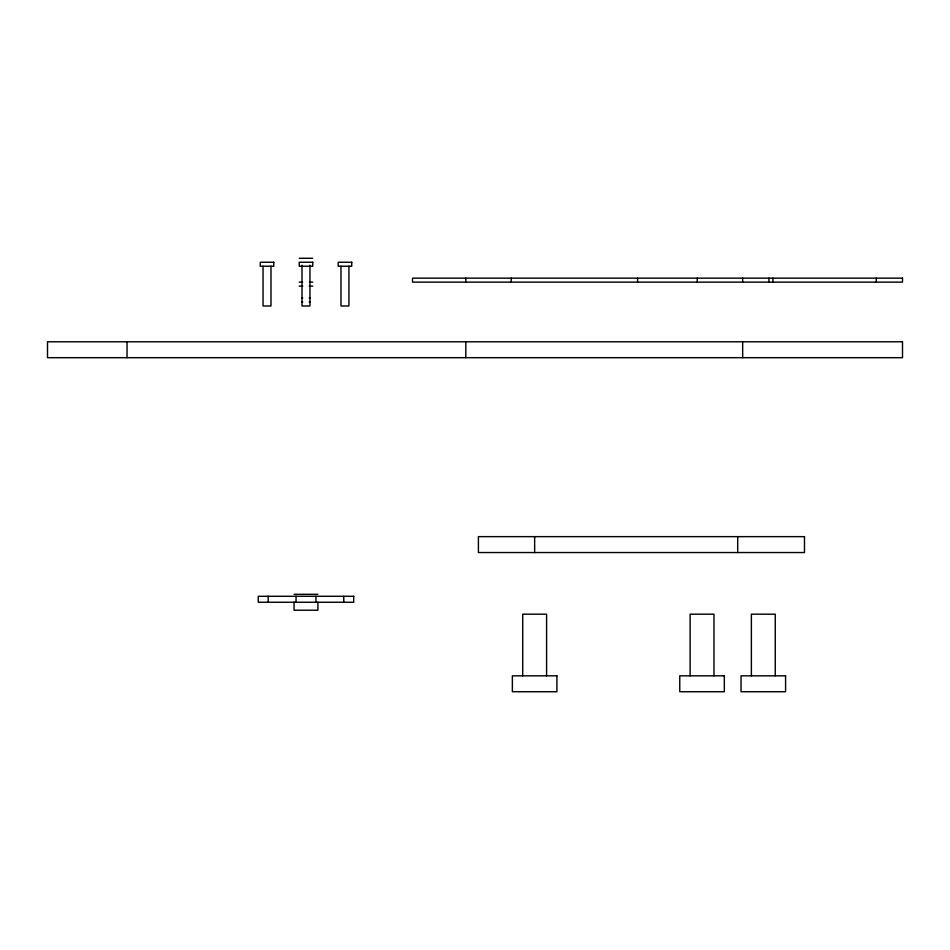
<?xml version="1.0" encoding="UTF-8"?>
<svg xmlns="http://www.w3.org/2000/svg" width="950" height="950" viewBox="0 0 950 950"><rect width="100%" height="100%" fill="white"/><g stroke="black" fill="none" stroke-linecap="round" stroke-linejoin="round"><path stroke-width="1.43" d="M299.226 258.269L312.752 258.269M299.226 282.126L302.611 282.126M309.367 282.126L312.752 282.126M299.226 286.104L302.777 286.104M309.201 286.104L312.752 286.104M302.017 298.039L302.777 298.039M309.201 298.039L309.961 298.039M302.017 302.017L302.777 302.017M309.201 302.017L309.961 302.017M294.061 594.308L317.918 594.308M876.268 278.148L876.268 282.126M775.248 675.83L775.248 614.187L751.379 614.187L751.379 675.83M772.956 278.148L772.956 282.126M768.894 278.148L768.894 282.126M742.663 278.148L742.663 282.126M742.663 341.774L742.663 357.687M737.699 536.643L737.699 552.544M713.972 675.83L713.972 614.187L690.116 614.187L690.116 675.83M697.229 278.148L697.229 282.126M637.581 278.148L637.581 282.126M546.582 675.83L546.582 614.187L522.726 614.187L522.726 675.83M534.648 536.643L534.648 552.544M511.254 278.148L511.254 282.126M465.821 278.148L465.821 282.126M465.821 341.774L465.821 357.687M348.935 266.226L348.935 305.983L340.979 305.983L340.979 266.226M343.769 596.291L343.769 602.253M317.918 602.253L317.918 610.209L294.061 610.209L294.061 602.253M315.934 596.291L315.934 602.253M309.961 265.192L309.961 305.983L302.017 305.983L302.017 265.192M296.044 596.291L296.044 602.253M270.988 266.226L270.988 305.983L263.043 305.983L263.043 266.226M268.185 596.291L268.185 602.253M127.039 341.774L127.039 357.687M273.778 262.248L260.252 262.248L260.252 266.226L273.778 266.226L273.778 262.248M312.752 262.248L299.226 262.248L299.226 266.226L312.752 266.226L312.752 262.248M351.726 262.248L338.2 262.248L338.2 266.226L351.726 266.226L351.726 262.248M902.5 278.148L412.549 278.148L412.549 282.126L902.5 282.126L902.5 278.148M902.5 341.774L47.5 341.774L47.5 357.687L902.5 357.687L902.5 341.774M804.484 536.643L478.408 536.643L478.408 552.544L804.484 552.544L804.484 536.643M353.709 596.291L258.269 596.291L258.269 602.253L353.709 602.253L353.709 596.291M556.926 675.83L512.371 675.83L512.371 691.731L556.926 691.731L556.926 675.83M724.328 675.83L679.761 675.83L679.761 691.731L724.328 691.731L724.328 675.83M785.591 675.83L741.036 675.83L741.036 691.731L785.591 691.731L785.591 675.83"/></g></svg>
